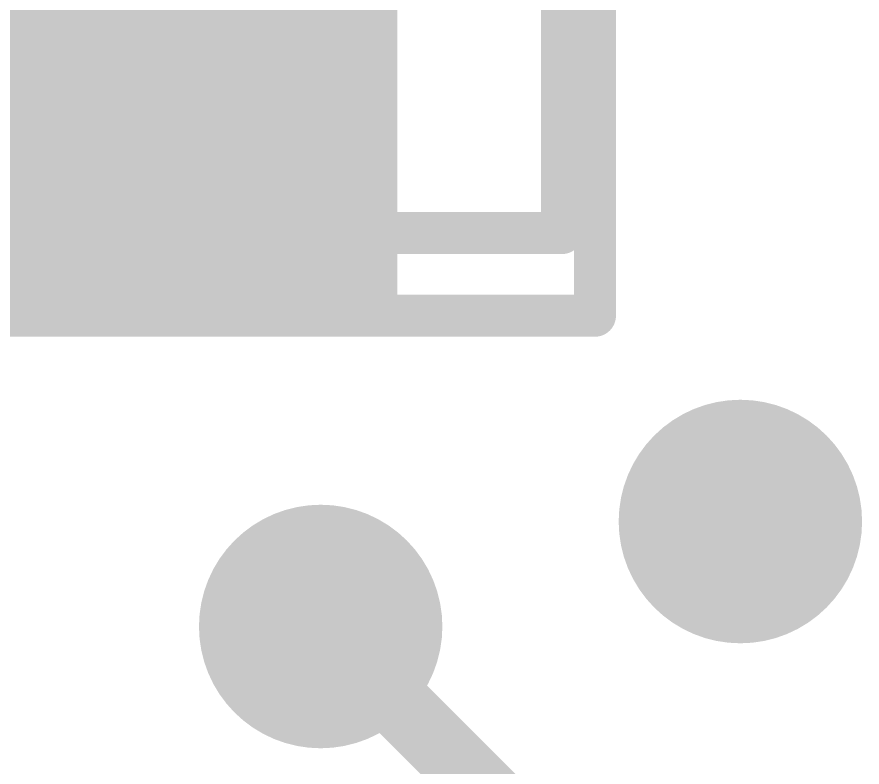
# Model space of a CAD drawing. Extents: x -34 to 73, y -25 to 33.
# Drawn here: x 10.511 to 13.068, y 9.735 to 12.004 of the extents above; entities that cross this region are included whole.
import ezdxf

# ---------------------------------------------------------------- set-up
doc = ezdxf.new("R2010")
doc.units = 0
for name, color, linetype in [('16', 132, 'CONTINUOUS'), ('18', 110, 'CONTINUOUS'), ('21', 41, 'CONTINUOUS'), ('29', 253, 'CONTINUOUS'), ('31', 253, 'CONTINUOUS'), ('51', 53, 'CONTINUOUS')]:
    doc.layers.add(name, color=color, linetype=linetype)

# ---------------------------------------------------------------- blocks, each defined once
blk = doc.blocks.new('RECT')
blk.add_solid([(-0.5, -0.5), (0.5, -0.5), (-0.5, 0.5), (0.5, 0.5)])
blk = doc.blocks.new('ROUNDV')
at = {"const_width": 0.5}
blk.add_lwpolyline([(0, -0.25, 1), (0, 0.25, 1), (0, -0.25)], format="xyb", dxfattribs=at)

msp = doc.modelspace()

# ---------------------------------------------------------------- linework, layer by layer
at = {"layer": '16', "const_width": 0.2032}
msp.add_lwpolyline([(12.954, 8.636), (11.43, 10.16)], dxfattribs=at)
at = {"layer": '16', "const_width": 0.1016}
msp.add_lwpolyline([(11.4659, 10.1959, 1), (11.3941, 10.1241)], format="xyb", dxfattribs=at)
at = {"layer": '21', "const_width": 0.127}
for points in [[(12.26, 11.1), (12.26, 14.3)], [(8.06, 11.1), (12.26, 11.1)]]:
    msp.add_lwpolyline(points, dxfattribs=at)
at = {"layer": '21', "const_width": 0.0635}
for points in [[(12.26, 11.0682, 1), (12.26, 11.1318)], [(12.2282, 11.1, 1), (12.2918, 11.1)]]:
    msp.add_lwpolyline(points, format="xyb", dxfattribs=at)
at = {"layer": '51', "const_width": 0.127}
for points in [[(12.16, 11.35), (12.16, 14.05)], [(8.16, 11.35), (12.16, 11.35)]]:
    msp.add_lwpolyline(points, dxfattribs=at)
at = {"layer": '51', "const_width": 0.0635}
for points in [[(12.16, 11.3183, 1), (12.16, 11.3818)], [(12.1282, 11.35, 1), (12.1918, 11.35)]]:
    msp.add_lwpolyline(points, format="xyb", dxfattribs=at)

# ---------------------------------------------------------------- block references
at = {"layer": '18', "xscale": 0.7366, "yscale": 0.7366}
for p in [(12.7, 10.4775), (12.7, 10.4775), (11.43, 10.16), (11.43, 10.16)]:
    msp.add_blockref('ROUNDV', p, dxfattribs=at)
at = {"layer": '29', "xscale": 0.9032, "yscale": 0.6032, "rotation": 90}
for p in [(10.76, 11.6), (11.36, 11.6)]:
    msp.add_blockref('RECT', p, dxfattribs=at)
at = {"layer": '31', "xscale": 0.7, "yscale": 0.4, "rotation": 90}
for p in [(10.76, 11.6), (11.36, 11.6)]:
    msp.add_blockref('RECT', p, dxfattribs=at)
at = {"layer": '51', "xscale": 0.5, "yscale": 0.3, "rotation": 90}
for p in [(10.76, 11.6), (11.36, 11.6)]:
    msp.add_blockref('RECT', p, dxfattribs=at)

doc.saveas('drawing.dxf')
